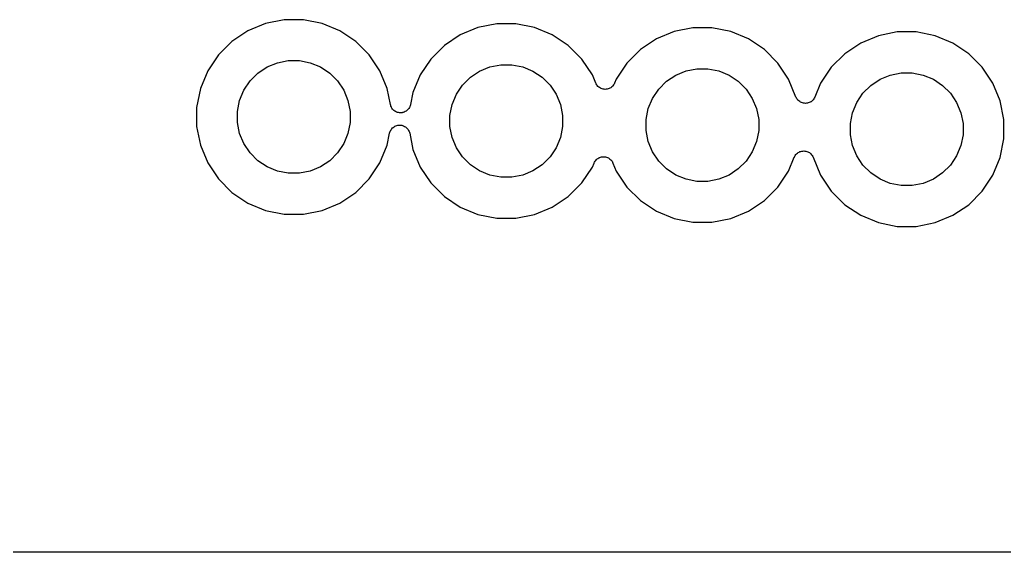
# Model space of a CAD drawing. Extents: x 1.11 to 3.55, y -2.64 to -1.26.
# Drawn here: x 2.1688 to 2.6508, y -2.632 to -2.3714 of the extents above; entities that cross this region are included whole.
import ezdxf

# ---------------------------------------------------------------- set-up
doc = ezdxf.new("R2010")
doc.units = 0
doc.header["$MEASUREMENT"] = 0
doc.layers.add('BLACK', color=7, linetype='CONTINUOUS')

msp = doc.modelspace()

# ---------------------------------------------------------------- linework, layer by layer
at = {"layer": 'BLACK', "linetype": 'CONTINUOUS'}
for p, q in [((2.28913, -2.37327), (2.28047, -2.37685)), ((2.29832, -2.37144), (2.28913, -2.37327)), ((2.30768, -2.37144), (2.29832, -2.37144)), ((2.31687, -2.37327), (2.30768, -2.37144)), ((2.32553, -2.37685), (2.31687, -2.37327)), ((2.39313, -2.37527), (2.38447, -2.37885)), ((2.40232, -2.37344), (2.39313, -2.37527)), ((2.41168, -2.37344), (2.40232, -2.37344)), ((2.42087, -2.37527), (2.41168, -2.37344)), ((2.42953, -2.37885), (2.42087, -2.37527)), ((2.49832, -2.37544), (2.48913, -2.37727)), ((2.50768, -2.37544), (2.49832, -2.37544)), ((2.51687, -2.37727), (2.50768, -2.37544)), ((2.28047, -2.37685), (2.27268, -2.38206)), ((2.33332, -2.38206), (2.32553, -2.37685)), ((2.38447, -2.37885), (2.37668, -2.38406)), ((2.43732, -2.38406), (2.42953, -2.37885)), ((2.48913, -2.37727), (2.48047, -2.38085)), ((2.52553, -2.38085), (2.51687, -2.37727)), ((2.58913, -2.37927), (2.58047, -2.38285)), ((2.59832, -2.37744), (2.58913, -2.37927)), ((2.60768, -2.37744), (2.59832, -2.37744)), ((2.61687, -2.37927), (2.60768, -2.37744)), ((2.62553, -2.38285), (2.61687, -2.37927)), ((2.27268, -2.38206), (2.26606, -2.38868)), ((2.33994, -2.38868), (2.33332, -2.38206)), ((2.37668, -2.38406), (2.37006, -2.39068)), ((2.44394, -2.39068), (2.43732, -2.38406)), ((2.48047, -2.38085), (2.47268, -2.38606)), ((2.53332, -2.38606), (2.52553, -2.38085)), ((2.58047, -2.38285), (2.57268, -2.38806)), ((2.63332, -2.38806), (2.62553, -2.38285)), ((2.26606, -2.38868), (2.26085, -2.39647)), ((2.34515, -2.39647), (2.33994, -2.38868)), ((2.47268, -2.38606), (2.46606, -2.39268)), ((2.53994, -2.39268), (2.53332, -2.38606)), ((2.57268, -2.38806), (2.56606, -2.39468)), ((2.63994, -2.39468), (2.63332, -2.38806)), ((2.28543, -2.39759), (2.28995, -2.39458)), ((2.28995, -2.39458), (2.29496, -2.3925)), ((2.29496, -2.3925), (2.30029, -2.39144)), ((2.30029, -2.39144), (2.30571, -2.39144)), ((2.30571, -2.39144), (2.31104, -2.3925)), ((2.31104, -2.3925), (2.31605, -2.39458)), ((2.31605, -2.39458), (2.32057, -2.39759)), ((2.37006, -2.39068), (2.36485, -2.39847)), ((2.39395, -2.39658), (2.39896, -2.3945)), ((2.39896, -2.3945), (2.40429, -2.39344)), ((2.40429, -2.39344), (2.40971, -2.39344)), ((2.40971, -2.39344), (2.41504, -2.3945)), ((2.41504, -2.3945), (2.42005, -2.39658)), ((2.44915, -2.39847), (2.44394, -2.39068)), ((2.46606, -2.39268), (2.46085, -2.40047)), ((2.54515, -2.40047), (2.53994, -2.39268)), ((2.56606, -2.39468), (2.56085, -2.40247)), ((2.64515, -2.40247), (2.63994, -2.39468)), ((2.26085, -2.39647), (2.25727, -2.40513)), ((2.28159, -2.40143), (2.28543, -2.39759)), ((2.32057, -2.39759), (2.32441, -2.40143)), ((2.34873, -2.40513), (2.34515, -2.39647)), ((2.36485, -2.39847), (2.36127, -2.40713)), ((2.38559, -2.40343), (2.38943, -2.39959)), ((2.38943, -2.39959), (2.39395, -2.39658)), ((2.42005, -2.39658), (2.42457, -2.39959)), ((2.42457, -2.39959), (2.42841, -2.40343)), ((2.45079, -2.40245), (2.44915, -2.39847)), ((2.48543, -2.40159), (2.48995, -2.39858)), ((2.48995, -2.39858), (2.49496, -2.3965)), ((2.49496, -2.3965), (2.50029, -2.39544)), ((2.50029, -2.39544), (2.50571, -2.39544)), ((2.50571, -2.39544), (2.51104, -2.3965)), ((2.51104, -2.3965), (2.51605, -2.39858)), ((2.51605, -2.39858), (2.52057, -2.40159)), ((2.58995, -2.40058), (2.59496, -2.3985)), ((2.59496, -2.3985), (2.60029, -2.39744)), ((2.60029, -2.39744), (2.60571, -2.39744)), ((2.60571, -2.39744), (2.61104, -2.3985)), ((2.61104, -2.3985), (2.61605, -2.40058)), ((2.27858, -2.40595), (2.28159, -2.40143)), ((2.32441, -2.40143), (2.32742, -2.40595)), ((2.38258, -2.40795), (2.38559, -2.40343)), ((2.42841, -2.40343), (2.43142, -2.40795)), ((2.45102, -2.40288), (2.45079, -2.40245)), ((2.45124, -2.4033), (2.45102, -2.40288)), ((2.45125, -2.40331), (2.45124, -2.4033)), ((2.45156, -2.40368), (2.45125, -2.40331)), ((2.45125, -2.40331), (2.45125, -2.40331)), ((2.45186, -2.40406), (2.45156, -2.40368)), ((2.45187, -2.40406), (2.45186, -2.40406)), ((2.45187, -2.40407), (2.45187, -2.40406)), ((2.45225, -2.40438), (2.45187, -2.40407)), ((2.45261, -2.40468), (2.45225, -2.40438)), ((2.45262, -2.40468), (2.45261, -2.40468)), ((2.45263, -2.40469), (2.45262, -2.40468)), ((2.45305, -2.40492), (2.45263, -2.40469)), ((2.45814, -2.40473), (2.45772, -2.40495)), ((2.45815, -2.40472), (2.45814, -2.40473)), ((2.45816, -2.40472), (2.45815, -2.40472)), ((2.45853, -2.40442), (2.45816, -2.40472)), ((2.45891, -2.40412), (2.45853, -2.40442)), ((2.45892, -2.40411), (2.45891, -2.40411)), ((2.45891, -2.40411), (2.45891, -2.40412)), ((2.45922, -2.40374), (2.45892, -2.40411)), ((2.45953, -2.40337), (2.45922, -2.40374)), ((2.45954, -2.40336), (2.45953, -2.40337)), ((2.45977, -2.40294), (2.45954, -2.40336)), ((2.45954, -2.40336), (2.45954, -2.40336)), ((2.46001, -2.40252), (2.45977, -2.40294)), ((2.46003, -2.40245), (2.46001, -2.4025)), ((2.46001, -2.4025), (2.46001, -2.4025)), ((2.46001, -2.4025), (2.46001, -2.4025)), ((2.46001, -2.4025), (2.46001, -2.40252)), ((2.46085, -2.40047), (2.46003, -2.40245)), ((2.48159, -2.40543), (2.48543, -2.40159)), ((2.52057, -2.40159), (2.52441, -2.40543)), ((2.54879, -2.40928), (2.54515, -2.40047)), ((2.56085, -2.40247), (2.55803, -2.40928)), ((2.58159, -2.40743), (2.58543, -2.40359)), ((2.58543, -2.40359), (2.58995, -2.40058)), ((2.61605, -2.40058), (2.62057, -2.40359)), ((2.62057, -2.40359), (2.62441, -2.40743)), ((2.64873, -2.41113), (2.64515, -2.40247)), ((2.25727, -2.40513), (2.25544, -2.41432)), ((2.2765, -2.41096), (2.27858, -2.40595)), ((2.32742, -2.40595), (2.3295, -2.41096)), ((2.35029, -2.41299), (2.34873, -2.40513)), ((2.36127, -2.40713), (2.3601, -2.41299)), ((2.3805, -2.41296), (2.38258, -2.40795)), ((2.43142, -2.40795), (2.4335, -2.41296)), ((2.45347, -2.40514), (2.45305, -2.40492)), ((2.45348, -2.40515), (2.45347, -2.40514)), ((2.45394, -2.40529), (2.45348, -2.40515)), ((2.45348, -2.40515), (2.45348, -2.40515)), ((2.4544, -2.40543), (2.45394, -2.40529)), ((2.45441, -2.40544), (2.4544, -2.40543)), ((2.45442, -2.40544), (2.45441, -2.40544)), ((2.45489, -2.40549), (2.45442, -2.40544)), ((2.45537, -2.40554), (2.45489, -2.40549)), ((2.45538, -2.40554), (2.45537, -2.40554)), ((2.45539, -2.40554), (2.45538, -2.40554)), ((2.45586, -2.4055), (2.45539, -2.40554)), ((2.45634, -2.40545), (2.45586, -2.4055)), ((2.45635, -2.40545), (2.45634, -2.40545)), ((2.45636, -2.40545), (2.45635, -2.40545)), ((2.45681, -2.40531), (2.45636, -2.40545)), ((2.45728, -2.40518), (2.45681, -2.40531)), ((2.45729, -2.40517), (2.45728, -2.40518)), ((2.4573, -2.40517), (2.45729, -2.40517)), ((2.45772, -2.40495), (2.4573, -2.40517)), ((2.47858, -2.40995), (2.48159, -2.40543)), ((2.52441, -2.40543), (2.52742, -2.40995)), ((2.54902, -2.40971), (2.54879, -2.40928)), ((2.55801, -2.40935), (2.55777, -2.40976)), ((2.55803, -2.40928), (2.55801, -2.40933)), ((2.55801, -2.40933), (2.55801, -2.40933)), ((2.55801, -2.40933), (2.55801, -2.40933)), ((2.55801, -2.40933), (2.55801, -2.40935)), ((2.57858, -2.41195), (2.58159, -2.40743)), ((2.62441, -2.40743), (2.62742, -2.41195)), ((2.25544, -2.41432), (2.25544, -2.42368)), ((2.27544, -2.41629), (2.2765, -2.41096)), ((2.3295, -2.41096), (2.33056, -2.41629)), ((2.35044, -2.41345), (2.35029, -2.41299)), ((2.35057, -2.41391), (2.35044, -2.41345)), ((2.35058, -2.41392), (2.35057, -2.41391)), ((2.3508, -2.41435), (2.35058, -2.41392)), ((2.35058, -2.41392), (2.35058, -2.41392)), ((2.35103, -2.41478), (2.3508, -2.41435)), ((2.35956, -2.41441), (2.35933, -2.41483)), ((2.35979, -2.41399), (2.35956, -2.41441)), ((2.3598, -2.41398), (2.35979, -2.41398)), ((2.35979, -2.41398), (2.35979, -2.41399)), ((2.35994, -2.41352), (2.3598, -2.41398)), ((2.36009, -2.41306), (2.35994, -2.41352)), ((2.3601, -2.41299), (2.36009, -2.41305)), ((2.36009, -2.41305), (2.36009, -2.41305)), ((2.36009, -2.41305), (2.36009, -2.41305)), ((2.36009, -2.41305), (2.36009, -2.41306)), ((2.37944, -2.41829), (2.3805, -2.41296)), ((2.4335, -2.41296), (2.43456, -2.41829)), ((2.4765, -2.41496), (2.47858, -2.40995)), ((2.52742, -2.40995), (2.5295, -2.41496)), ((2.54924, -2.41013), (2.54902, -2.40971)), ((2.54925, -2.41013), (2.54924, -2.41013)), ((2.54925, -2.41014), (2.54925, -2.41013)), ((2.54956, -2.41051), (2.54925, -2.41014)), ((2.54986, -2.41088), (2.54956, -2.41051)), ((2.54987, -2.41089), (2.54986, -2.41088)), ((2.54987, -2.4109), (2.54987, -2.41089)), ((2.55024, -2.4112), (2.54987, -2.4109)), ((2.55061, -2.41151), (2.55024, -2.4112)), ((2.55062, -2.41151), (2.55061, -2.41151)), ((2.55063, -2.41152), (2.55062, -2.41151)), ((2.55105, -2.41175), (2.55063, -2.41152)), ((2.55147, -2.41197), (2.55105, -2.41175)), ((2.55148, -2.41198), (2.55147, -2.41197)), ((2.55194, -2.41212), (2.55148, -2.41198)), ((2.55148, -2.41198), (2.55148, -2.41198)), ((2.5524, -2.41226), (2.55194, -2.41212)), ((2.55241, -2.41226), (2.5524, -2.41226)), ((2.55242, -2.41227), (2.55241, -2.41226)), ((2.55289, -2.41232), (2.55242, -2.41227)), ((2.55337, -2.41237), (2.55289, -2.41232)), ((2.55338, -2.41237), (2.55337, -2.41237)), ((2.55339, -2.41237), (2.55338, -2.41237)), ((2.55387, -2.41232), (2.55339, -2.41237)), ((2.55434, -2.41228), (2.55387, -2.41232)), ((2.55435, -2.41228), (2.55434, -2.41228)), ((2.55436, -2.41228), (2.55435, -2.41228)), ((2.55482, -2.41214), (2.55436, -2.41228)), ((2.55528, -2.41201), (2.55482, -2.41214)), ((2.55529, -2.412), (2.55528, -2.41201)), ((2.5553, -2.412), (2.55529, -2.412)), ((2.55572, -2.41178), (2.5553, -2.412)), ((2.55614, -2.41156), (2.55572, -2.41178)), ((2.55615, -2.41155), (2.55614, -2.41156)), ((2.55616, -2.41155), (2.55615, -2.41155)), ((2.55653, -2.41125), (2.55616, -2.41155)), ((2.55691, -2.41095), (2.55653, -2.41125)), ((2.55692, -2.41093), (2.55691, -2.41094)), ((2.55691, -2.41094), (2.55691, -2.41095)), ((2.55723, -2.41057), (2.55692, -2.41093)), ((2.55753, -2.4102), (2.55723, -2.41057)), ((2.55754, -2.41019), (2.55753, -2.4102)), ((2.55777, -2.40976), (2.55754, -2.41018)), ((2.55754, -2.41018), (2.55754, -2.41019)), ((2.5765, -2.41696), (2.57858, -2.41195)), ((2.62742, -2.41195), (2.6295, -2.41696)), ((2.65056, -2.42032), (2.64873, -2.41113)), ((2.27544, -2.42171), (2.27544, -2.41629)), ((2.33056, -2.41629), (2.33056, -2.42171)), ((2.35104, -2.41478), (2.35103, -2.41478)), ((2.35103, -2.41478), (2.35103, -2.41478)), ((2.35133, -2.41514), (2.35104, -2.41478)), ((2.35165, -2.41553), (2.35133, -2.41514)), ((2.35165, -2.41554), (2.35165, -2.41553)), ((2.35202, -2.41584), (2.35165, -2.41554)), ((2.35165, -2.41554), (2.35165, -2.41554)), ((2.3524, -2.41616), (2.35202, -2.41584)), ((2.35241, -2.41616), (2.3524, -2.41616)), ((2.3524, -2.41616), (2.3524, -2.41616)), ((2.35284, -2.41639), (2.35241, -2.41616)), ((2.35326, -2.41662), (2.35284, -2.41639)), ((2.35327, -2.41662), (2.35326, -2.41662)), ((2.35326, -2.41662), (2.35326, -2.41662)), ((2.35373, -2.41677), (2.35327, -2.41662)), ((2.35419, -2.41691), (2.35373, -2.41677)), ((2.3542, -2.41691), (2.35419, -2.41691)), ((2.35419, -2.41691), (2.35419, -2.41691)), ((2.35469, -2.41696), (2.3542, -2.41691)), ((2.35516, -2.41701), (2.35469, -2.41696)), ((2.35517, -2.41701), (2.35516, -2.41701)), ((2.35516, -2.41701), (2.35516, -2.41701)), ((2.35566, -2.41697), (2.35517, -2.41701)), ((2.35613, -2.41693), (2.35566, -2.41697)), ((2.35614, -2.41692), (2.35613, -2.41693)), ((2.3566, -2.41679), (2.35614, -2.41692)), ((2.35614, -2.41692), (2.35614, -2.41692)), ((2.35707, -2.41665), (2.3566, -2.41679)), ((2.35708, -2.41665), (2.35707, -2.41665)), ((2.35707, -2.41665), (2.35707, -2.41665)), ((2.35749, -2.41643), (2.35708, -2.41665)), ((2.35793, -2.4162), (2.35749, -2.41643)), ((2.35794, -2.4162), (2.35793, -2.4162)), ((2.35832, -2.41589), (2.35794, -2.41619)), ((2.35794, -2.41619), (2.35794, -2.4162)), ((2.35869, -2.41559), (2.35832, -2.41589)), ((2.3587, -2.41559), (2.35869, -2.41559)), ((2.35901, -2.41521), (2.3587, -2.41558)), ((2.3587, -2.41558), (2.3587, -2.41559)), ((2.35932, -2.41484), (2.35901, -2.41521)), ((2.35933, -2.41483), (2.35932, -2.41484)), ((2.35932, -2.41484), (2.35932, -2.41484)), ((2.37944, -2.42371), (2.37944, -2.41829)), ((2.43456, -2.41829), (2.43456, -2.42371)), ((2.47544, -2.42029), (2.4765, -2.41496)), ((2.5295, -2.41496), (2.53056, -2.42029)), ((2.57544, -2.42229), (2.5765, -2.41696)), ((2.6295, -2.41696), (2.63056, -2.42229)), ((2.25544, -2.42368), (2.25727, -2.43287)), ((2.2765, -2.42704), (2.27544, -2.42171)), ((2.33056, -2.42171), (2.3295, -2.42704)), ((2.35168, -2.42411), (2.35206, -2.42381)), ((2.35206, -2.42381), (2.35206, -2.4238)), ((2.35206, -2.4238), (2.35207, -2.4238)), ((2.35207, -2.4238), (2.35251, -2.42357)), ((2.35251, -2.42357), (2.35292, -2.42335)), ((2.35292, -2.42335), (2.35293, -2.42335)), ((2.35293, -2.42335), (2.3534, -2.42321)), ((2.35293, -2.42335), (2.35293, -2.42335)), ((2.3534, -2.42321), (2.35386, -2.42308)), ((2.35386, -2.42308), (2.35387, -2.42307)), ((2.35386, -2.42308), (2.35386, -2.42308)), ((2.35387, -2.42307), (2.35434, -2.42303)), ((2.35434, -2.42303), (2.35483, -2.42299)), ((2.35483, -2.42299), (2.35484, -2.42299)), ((2.35484, -2.42299), (2.35484, -2.42299)), ((2.35484, -2.42299), (2.35531, -2.42304)), ((2.35531, -2.42304), (2.3558, -2.42309)), ((2.3558, -2.42309), (2.35581, -2.42309)), ((2.35581, -2.42309), (2.35581, -2.42309)), ((2.35581, -2.42309), (2.35626, -2.42323)), ((2.35626, -2.42323), (2.35673, -2.42338)), ((2.35673, -2.42338), (2.35674, -2.42338)), ((2.35674, -2.42338), (2.35674, -2.42338)), ((2.35674, -2.42338), (2.35717, -2.42361)), ((2.35717, -2.42361), (2.35759, -2.42384)), ((2.35759, -2.42384), (2.3576, -2.42384)), ((2.3576, -2.42384), (2.3576, -2.42384)), ((2.3576, -2.42384), (2.35799, -2.42416)), ((2.3805, -2.42904), (2.37944, -2.42371)), ((2.43456, -2.42371), (2.4335, -2.42904)), ((2.47544, -2.42571), (2.47544, -2.42029)), ((2.53056, -2.42029), (2.53056, -2.42571)), ((2.57544, -2.42771), (2.57544, -2.42229)), ((2.63056, -2.42229), (2.63056, -2.42771)), ((2.65056, -2.42968), (2.65056, -2.42032)), ((2.27858, -2.43205), (2.2765, -2.42704)), ((2.3295, -2.42704), (2.32742, -2.43205)), ((2.34873, -2.43287), (2.3499, -2.42701)), ((2.3499, -2.42701), (2.34991, -2.42695)), ((2.34991, -2.42694), (2.35006, -2.42648)), ((2.34991, -2.42695), (2.34991, -2.42694)), ((2.34991, -2.42695), (2.34991, -2.42695)), ((2.34991, -2.42695), (2.34991, -2.42695)), ((2.35006, -2.42648), (2.3502, -2.42602)), ((2.3502, -2.42602), (2.35021, -2.42602)), ((2.35021, -2.42601), (2.35045, -2.42558)), ((2.35021, -2.42602), (2.35021, -2.42601)), ((2.35045, -2.42558), (2.35067, -2.42517)), ((2.35067, -2.42517), (2.35068, -2.42516)), ((2.35068, -2.42516), (2.35099, -2.42479)), ((2.35068, -2.42516), (2.35068, -2.42516)), ((2.35099, -2.42479), (2.3513, -2.42442)), ((2.3513, -2.42442), (2.3513, -2.42441)), ((2.3513, -2.42441), (2.35131, -2.42441)), ((2.35131, -2.42441), (2.35168, -2.42411)), ((2.35799, -2.42416), (2.35835, -2.42446)), ((2.35835, -2.42446), (2.35835, -2.42446)), ((2.35835, -2.42446), (2.35835, -2.42447)), ((2.35835, -2.42447), (2.35866, -2.42484)), ((2.35866, -2.42484), (2.35896, -2.42522)), ((2.35896, -2.42522), (2.35897, -2.42522)), ((2.35897, -2.42522), (2.35897, -2.42522)), ((2.35897, -2.42522), (2.3592, -2.42565)), ((2.3592, -2.42565), (2.35942, -2.42608)), ((2.35942, -2.42608), (2.35942, -2.42608)), ((2.35942, -2.42608), (2.35943, -2.42609)), ((2.35943, -2.42609), (2.35956, -2.42654)), ((2.35956, -2.42654), (2.35971, -2.42701)), ((2.35971, -2.42701), (2.36127, -2.43487)), ((2.4765, -2.43104), (2.47544, -2.42571)), ((2.53056, -2.42571), (2.5295, -2.43104)), ((2.5765, -2.43304), (2.57544, -2.42771)), ((2.63056, -2.42771), (2.6295, -2.43304)), ((2.25727, -2.43287), (2.26085, -2.44153)), ((2.28159, -2.43657), (2.27858, -2.43205)), ((2.32742, -2.43205), (2.32441, -2.43657)), ((2.34515, -2.44153), (2.34873, -2.43287)), ((2.38258, -2.43405), (2.3805, -2.42904)), ((2.4335, -2.42904), (2.43142, -2.43405)), ((2.47858, -2.43605), (2.4765, -2.43104)), ((2.5295, -2.43104), (2.52742, -2.43605)), ((2.57858, -2.43805), (2.5765, -2.43304)), ((2.6295, -2.43304), (2.62742, -2.43805)), ((2.64873, -2.43887), (2.65056, -2.42968)), ((2.28543, -2.44041), (2.28159, -2.43657)), ((2.32441, -2.43657), (2.32057, -2.44041)), ((2.36127, -2.43487), (2.36485, -2.44353)), ((2.38559, -2.43857), (2.38258, -2.43405)), ((2.43142, -2.43405), (2.42841, -2.43857)), ((2.45366, -2.43855), (2.45413, -2.43851)), ((2.45413, -2.43851), (2.45461, -2.43846)), ((2.45461, -2.43846), (2.45462, -2.43846)), ((2.45462, -2.43846), (2.45463, -2.43846)), ((2.45463, -2.43846), (2.45511, -2.43851)), ((2.45511, -2.43851), (2.45558, -2.43856)), ((2.48159, -2.44057), (2.47858, -2.43605)), ((2.52742, -2.43605), (2.52441, -2.44057)), ((2.54799, -2.43865), (2.54823, -2.43823)), ((2.54823, -2.43823), (2.54846, -2.43782)), ((2.54846, -2.43781), (2.54847, -2.4378)), ((2.54846, -2.43782), (2.54846, -2.43781)), ((2.54847, -2.4378), (2.54878, -2.43743)), ((2.54878, -2.43743), (2.54908, -2.43707)), ((2.54908, -2.43707), (2.54909, -2.43706)), ((2.54909, -2.43705), (2.54948, -2.43675)), ((2.54909, -2.43706), (2.54909, -2.43705)), ((2.54948, -2.43675), (2.54984, -2.43645)), ((2.54984, -2.43645), (2.54985, -2.43645)), ((2.54985, -2.43645), (2.54986, -2.43644)), ((2.54986, -2.43644), (2.55029, -2.43622)), ((2.55029, -2.43622), (2.5507, -2.436)), ((2.5507, -2.436), (2.55071, -2.436)), ((2.55071, -2.436), (2.55072, -2.43599)), ((2.55072, -2.43599), (2.55119, -2.43586)), ((2.55119, -2.43586), (2.55164, -2.43572)), ((2.55164, -2.43572), (2.55165, -2.43572)), ((2.55165, -2.43572), (2.55166, -2.43572)), ((2.55166, -2.43572), (2.55213, -2.43568)), ((2.55213, -2.43568), (2.55261, -2.43563)), ((2.55261, -2.43563), (2.55262, -2.43563)), ((2.55262, -2.43563), (2.55263, -2.43563)), ((2.55263, -2.43563), (2.55311, -2.43568)), ((2.55311, -2.43568), (2.55358, -2.43573)), ((2.55358, -2.43573), (2.55359, -2.43574)), ((2.55359, -2.43574), (2.5536, -2.43574)), ((2.5536, -2.43574), (2.55406, -2.43588)), ((2.55406, -2.43588), (2.55452, -2.43602)), ((2.55452, -2.43602), (2.55452, -2.43602)), ((2.55452, -2.43602), (2.55453, -2.43603)), ((2.55453, -2.43603), (2.55496, -2.43626)), ((2.55496, -2.43626), (2.55537, -2.43648)), ((2.55537, -2.43648), (2.55538, -2.43649)), ((2.55538, -2.43649), (2.55539, -2.43649)), ((2.55539, -2.43649), (2.55576, -2.4368)), ((2.55576, -2.4368), (2.55613, -2.4371)), ((2.55613, -2.4371), (2.55613, -2.43711)), ((2.55613, -2.43711), (2.55614, -2.43712)), ((2.55614, -2.43712), (2.55644, -2.43749)), ((2.55644, -2.43749), (2.55675, -2.43786)), ((2.55675, -2.43786), (2.55675, -2.43787)), ((2.55675, -2.43787), (2.55676, -2.43787)), ((2.55676, -2.43787), (2.55698, -2.4383)), ((2.55698, -2.4383), (2.55721, -2.43872)), ((2.58159, -2.44257), (2.57858, -2.43805)), ((2.62742, -2.43805), (2.62441, -2.44257)), ((2.26085, -2.44153), (2.26606, -2.44932)), ((2.28995, -2.44342), (2.28543, -2.44041)), ((2.32057, -2.44041), (2.31605, -2.44342)), ((2.33994, -2.44932), (2.34515, -2.44153)), ((2.38943, -2.44241), (2.38559, -2.43857)), ((2.39395, -2.44542), (2.38943, -2.44241)), ((2.42457, -2.44241), (2.42005, -2.44542)), ((2.42841, -2.43857), (2.42457, -2.44241)), ((2.44915, -2.44353), (2.44997, -2.44155)), ((2.44997, -2.44155), (2.44999, -2.4415)), ((2.44999, -2.44148), (2.45023, -2.44106)), ((2.44999, -2.4415), (2.44999, -2.44148)), ((2.44999, -2.4415), (2.44999, -2.4415)), ((2.44999, -2.4415), (2.44999, -2.4415)), ((2.45023, -2.44106), (2.45046, -2.44064)), ((2.45046, -2.44064), (2.45047, -2.44063)), ((2.45046, -2.44064), (2.45046, -2.44064)), ((2.45047, -2.44063), (2.45078, -2.44026)), ((2.45078, -2.44026), (2.45108, -2.43989)), ((2.45108, -2.43989), (2.45109, -2.43989)), ((2.45109, -2.43988), (2.45148, -2.43958)), ((2.45109, -2.43989), (2.45109, -2.43988)), ((2.45148, -2.43958), (2.45184, -2.43928)), ((2.45184, -2.43928), (2.45185, -2.43928)), ((2.45185, -2.43928), (2.45186, -2.43927)), ((2.45186, -2.43927), (2.45229, -2.43905)), ((2.45229, -2.43905), (2.4527, -2.43883)), ((2.4527, -2.43883), (2.45271, -2.43883)), ((2.45271, -2.43883), (2.45272, -2.43882)), ((2.45272, -2.43882), (2.45318, -2.43869)), ((2.45318, -2.43869), (2.45364, -2.43855)), ((2.45364, -2.43855), (2.45365, -2.43855)), ((2.45365, -2.43855), (2.45366, -2.43855)), ((2.45558, -2.43856), (2.45559, -2.43856)), ((2.45559, -2.43856), (2.4556, -2.43857)), ((2.4556, -2.43857), (2.45606, -2.43871)), ((2.45606, -2.43871), (2.45652, -2.43885)), ((2.45652, -2.43885), (2.45652, -2.43885)), ((2.45652, -2.43885), (2.45653, -2.43886)), ((2.45653, -2.43886), (2.45696, -2.43909)), ((2.45696, -2.43909), (2.45737, -2.43931)), ((2.45737, -2.43931), (2.45738, -2.43932)), ((2.45738, -2.43932), (2.45739, -2.43932)), ((2.45739, -2.43932), (2.45776, -2.43963)), ((2.45776, -2.43963), (2.45813, -2.43993)), ((2.45813, -2.43993), (2.45813, -2.43994)), ((2.45813, -2.43994), (2.45814, -2.43994)), ((2.45814, -2.43994), (2.45844, -2.44031)), ((2.45844, -2.44031), (2.45875, -2.44069)), ((2.45875, -2.44069), (2.45875, -2.44069)), ((2.45875, -2.44069), (2.45876, -2.4407)), ((2.45876, -2.4407), (2.45898, -2.44113)), ((2.45898, -2.44113), (2.45921, -2.44155)), ((2.45921, -2.44155), (2.46085, -2.44553)), ((2.48543, -2.44441), (2.48159, -2.44057)), ((2.52441, -2.44057), (2.52057, -2.44441)), ((2.54515, -2.44553), (2.54797, -2.43872)), ((2.54797, -2.43872), (2.54799, -2.43867)), ((2.54799, -2.43867), (2.54799, -2.43865)), ((2.54799, -2.43867), (2.54799, -2.43867)), ((2.54799, -2.43867), (2.54799, -2.43867)), ((2.55721, -2.43872), (2.56085, -2.44753)), ((2.58543, -2.44641), (2.58159, -2.44257)), ((2.62441, -2.44257), (2.62057, -2.44641)), ((2.64515, -2.44753), (2.64873, -2.43887)), ((2.29496, -2.4455), (2.28995, -2.44342)), ((2.30029, -2.44656), (2.29496, -2.4455)), ((2.30571, -2.44656), (2.30029, -2.44656)), ((2.31104, -2.4455), (2.30571, -2.44656)), ((2.31605, -2.44342), (2.31104, -2.4455)), ((2.36485, -2.44353), (2.37006, -2.45132)), ((2.39896, -2.4475), (2.39395, -2.44542)), ((2.40429, -2.44856), (2.39896, -2.4475)), ((2.41504, -2.4475), (2.40971, -2.44856)), ((2.42005, -2.44542), (2.41504, -2.4475)), ((2.44394, -2.45132), (2.44915, -2.44353)), ((2.46085, -2.44553), (2.46606, -2.45332)), ((2.48995, -2.44742), (2.48543, -2.44441)), ((2.49496, -2.4495), (2.48995, -2.44742)), ((2.51605, -2.44742), (2.51104, -2.4495)), ((2.52057, -2.44441), (2.51605, -2.44742)), ((2.53994, -2.45332), (2.54515, -2.44553)), ((2.56085, -2.44753), (2.56606, -2.45532)), ((2.58995, -2.44942), (2.58543, -2.44641)), ((2.62057, -2.44641), (2.61605, -2.44942)), ((2.63994, -2.45532), (2.64515, -2.44753)), ((2.26606, -2.44932), (2.27268, -2.45594)), ((2.33332, -2.45594), (2.33994, -2.44932)), ((2.37006, -2.45132), (2.37668, -2.45794)), ((2.40971, -2.44856), (2.40429, -2.44856)), ((2.43732, -2.45794), (2.44394, -2.45132)), ((2.50029, -2.45056), (2.49496, -2.4495)), ((2.50571, -2.45056), (2.50029, -2.45056)), ((2.51104, -2.4495), (2.50571, -2.45056)), ((2.59496, -2.4515), (2.58995, -2.44942)), ((2.60029, -2.45256), (2.59496, -2.4515)), ((2.60571, -2.45256), (2.60029, -2.45256)), ((2.61104, -2.4515), (2.60571, -2.45256)), ((2.61605, -2.44942), (2.61104, -2.4515)), ((2.27268, -2.45594), (2.28047, -2.46115)), ((2.32553, -2.46115), (2.33332, -2.45594)), ((2.46606, -2.45332), (2.47268, -2.45994)), ((2.53332, -2.45994), (2.53994, -2.45332)), ((2.56606, -2.45532), (2.57268, -2.46194)), ((2.63332, -2.46194), (2.63994, -2.45532)), ((2.28047, -2.46115), (2.28913, -2.46473)), ((2.31687, -2.46473), (2.32553, -2.46115)), ((2.37668, -2.45794), (2.38447, -2.46315)), ((2.42953, -2.46315), (2.43732, -2.45794)), ((2.47268, -2.45994), (2.48047, -2.46515)), ((2.52553, -2.46515), (2.53332, -2.45994)), ((2.57268, -2.46194), (2.58047, -2.46715)), ((2.62553, -2.46715), (2.63332, -2.46194)), ((2.28913, -2.46473), (2.29832, -2.46656)), ((2.29832, -2.46656), (2.30768, -2.46656)), ((2.30768, -2.46656), (2.31687, -2.46473)), ((2.38447, -2.46315), (2.39313, -2.46673)), ((2.39313, -2.46673), (2.40232, -2.46856)), ((2.41168, -2.46856), (2.42087, -2.46673)), ((2.42087, -2.46673), (2.42953, -2.46315)), ((2.48047, -2.46515), (2.48913, -2.46873)), ((2.51687, -2.46873), (2.52553, -2.46515)), ((2.58047, -2.46715), (2.58913, -2.47073)), ((2.61687, -2.47073), (2.62553, -2.46715)), ((2.40232, -2.46856), (2.41168, -2.46856)), ((2.48913, -2.46873), (2.49832, -2.47056)), ((2.49832, -2.47056), (2.50768, -2.47056)), ((2.50768, -2.47056), (2.51687, -2.46873)), ((2.58913, -2.47073), (2.59832, -2.47256)), ((2.60768, -2.47256), (2.61687, -2.47073)), ((2.59832, -2.47256), (2.60768, -2.47256)), ((2.91276, -2.63194), (1.118, -2.63201))]:
    msp.add_line(p, q, dxfattribs=at)

doc.saveas('drawing.dxf')
